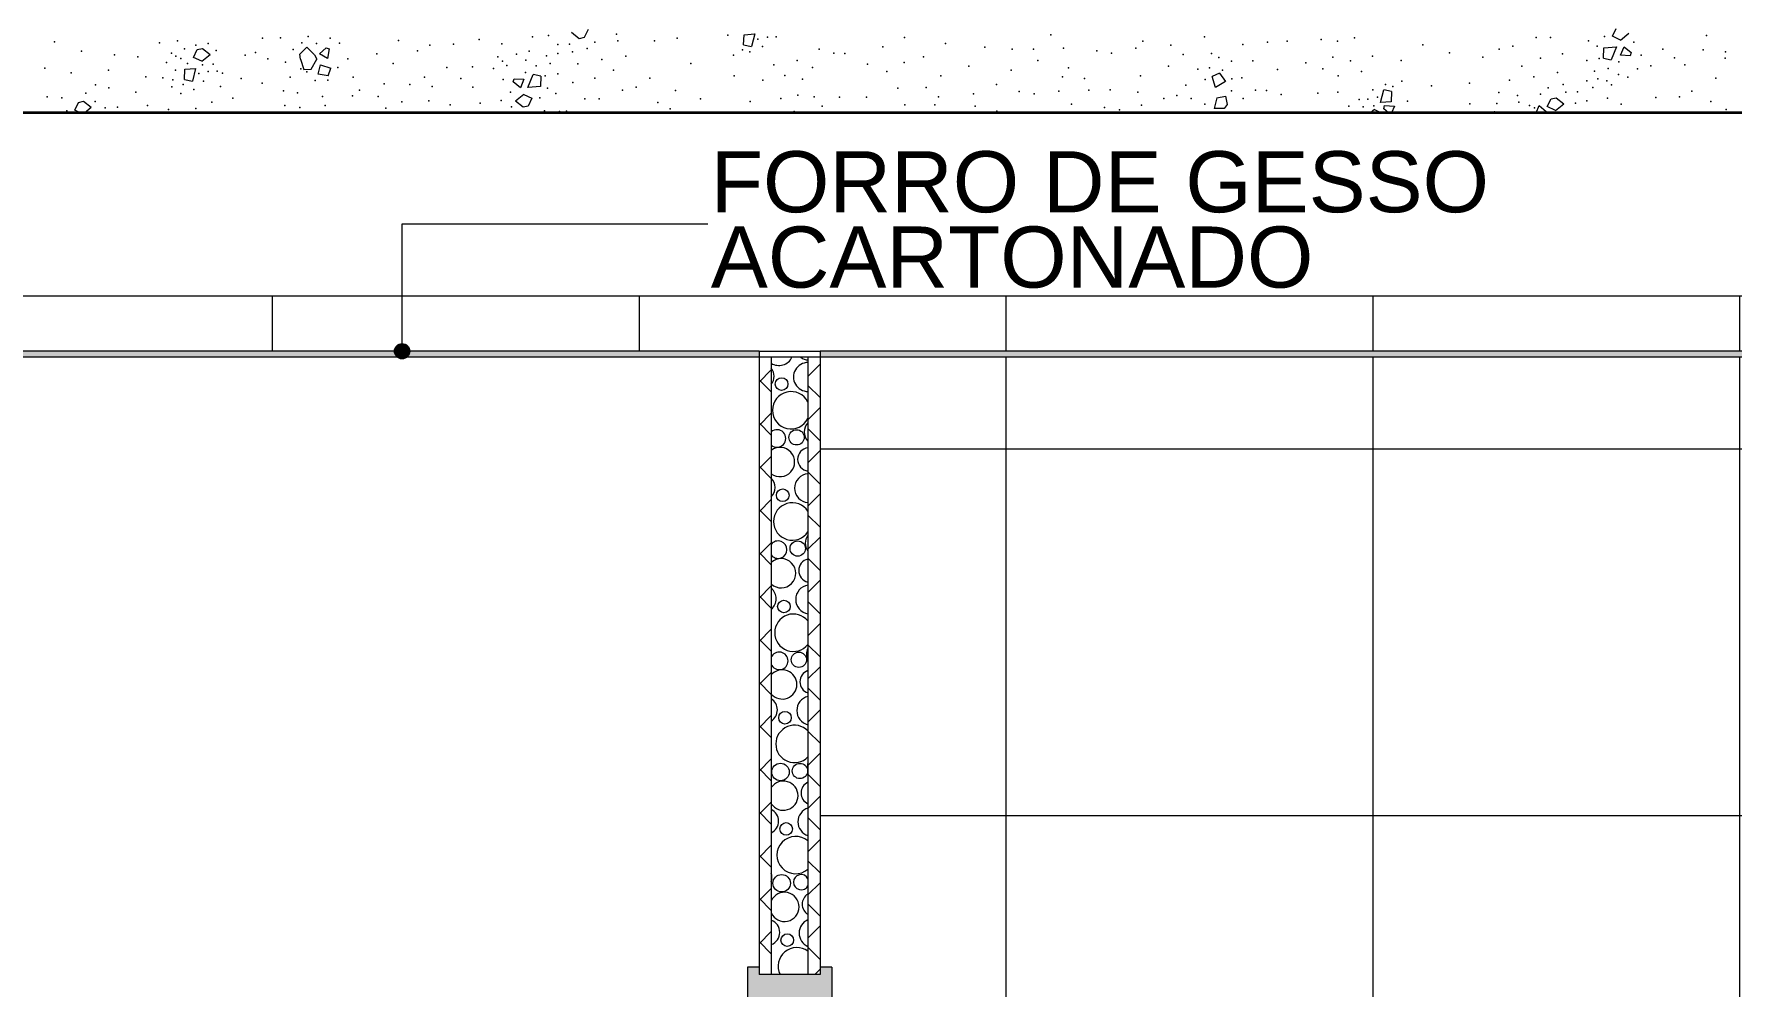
# Model space of a CAD drawing. Header units: metres. Extents: x -77 to 97, y 0 to 6.
# Drawn here: x 41.353 to 44.129, y 1.913 to 3.471 of the extents above; entities that cross this region are included whole.
import ezdxf

# ---------------------------------------------------------------- set-up
doc = ezdxf.new("R2010")
doc.units = ezdxf.units.M
doc.header["$MEASUREMENT"] = 0
doc.linetypes.add('broken', pattern=[2.46944, 1.41111, -1.05833])
for name, color, linetype in [('COTAS CORTE', 7, 'Continuous'), ('FORRO.EXEC', 7, 'Continuous'), ('LAJES.EST', 7, 'Continuous'), ('NOTAS-LAYOUT.EXEC', 7, 'Continuous'), ('PAREDE CONSTRUIR', 7, 'Continuous'), ('Portas Archicad', 7, 'Continuous')]:
    doc.layers.add(name, color=color, linetype=linetype)
for name, color, linetype, lineweight, true_color in [('COTAS CORTE_Caneta_No__25', 7, 'Continuous', 13, 0x982312), ('FORRO.EXEC_Caneta_No__16', 7, 'Continuous', 0, 0xc9c9c9), ('PAREDE CONSTRUIR_Caneta_No__16', 7, 'Continuous', 0, 0xc9c9c9), ('Portas Archicad_Caneta_No__9', 7, 'Continuous', 5, 0x020202)]:
    doc.layers.add(name, color=color, linetype=linetype, lineweight=lineweight, true_color=true_color)
for name, color, linetype, lineweight in [('FORRO.EXEC_Caneta_No__241', 7, 'Continuous', 13), ('LAJES.EST_Caneta_No__1', 7, 'Continuous', 35), ('LAJES.EST_Caneta_No__241', 7, 'Continuous', 13), ('NOTAS-LAYOUT.EXEC_Caneta_No__241', 7, 'Continuous', 13), ('NOTAS-LAYOUT.EXEC_Caneta_No__5', 7, 'Continuous', 15), ('PAREDE CONSTRUIR_Caneta_No__241', 7, 'Continuous', 13), ('PAREDE CONSTRUIR_Caneta_No__83', 84, 'Continuous', 0), ('PAREDE CONSTRUIR_Caneta_No__96', 252, 'Continuous', 0)]:
    doc.layers.add(name, color=color, linetype=linetype, lineweight=lineweight)
doc.styles.add('ESTILO_GERADO_1', font='arial.ttf')
doc.dimstyles.new('ESTILO_GERADO__10', dxfattribs={"dimtxt": 0.1, "dimasz": 0.0475, "dimexe": 0.18, "dimexo": 0.624631, "dimgap": 0, "dimtad": 1, "dimzin": 0, "dimdsep": 46, "dimtxsty": 'ESTILO_GERADO_1', "dimblk": 'ARROWHEAD_11', "dimblk1": 'ARROWHEAD_11', "dimblk2": 'ARROWHEAD_11', "dimcen": 0.09, "dimclrd": 256, "dimclre": 256, "dimclrt": 256, "dimadec": 0, "dimazin": 0, "dimtfac": 1, "dimtdec": 4, "dimtmove": 0, "dimatfit": 3, "dimfxl": 0, "dimtolj": 1, "dimtzin": 0, "dimarcsym": 0})
pattern_1 = [(45, (77.543113, -0.20799), (-0.03535534, 0.03535534), []), (135, (77.543113, -0.20799), (0.03535534, 0.03535534), [])]

# ---------------------------------------------------------------- blocks, each defined once
blk = doc.blocks.new('*X90', base_point=(77.5431, -0.208))
at = {"layer": 'LAJES.EST_Caneta_No__241', "color": 7, "linetype": 'Continuous', "lineweight": 13}
for p, q in [((42.2454, 3.4634), (42.2327, 3.4734)), ((42.2597, 3.4782), (42.2535, 3.4655)), ((42.5142, 3.4534), (42.5149, 3.47)), ((42.5149, 3.47), (42.5323, 3.4712)), ((42.5323, 3.4712), (42.5272, 3.4506)), ((43.9352, 3.4676), (43.9414, 3.4803)), ((43.9486, 3.4612), (43.9622, 3.4723)), ((41.6145, 3.4328), (41.6206, 3.4456)), ((41.6206, 3.4456), (41.6288, 3.4476)), ((41.6288, 3.4476), (41.6415, 3.4376)), ((41.7881, 3.4383), (41.7998, 3.4494)), ((41.7998, 3.4494), (41.812, 3.4368)), ((41.8205, 3.4385), (41.8315, 3.4487)), ((41.8315, 3.4487), (41.8365, 3.4467)), ((41.8365, 3.4467), (41.8337, 3.431)), ((42.2535, 3.4655), (42.2454, 3.4634)), ((42.5142, 3.4534), (42.5272, 3.4506)), ((43.9204, 3.4316), (43.9211, 3.4483)), ((43.9211, 3.4483), (43.942, 3.4501)), ((43.942, 3.4501), (43.9334, 3.4288)), ((43.9486, 3.4612), (43.9352, 3.4676)), ((43.9485, 3.4363), (43.9542, 3.4503)), ((43.9542, 3.4503), (43.9657, 3.4408)), ((41.6003, 3.4135), (41.6177, 3.4146)), ((41.6177, 3.4146), (41.6126, 3.394)), ((41.6278, 3.4264), (41.6145, 3.4328)), ((41.6278, 3.4264), (41.6415, 3.4376)), ((41.7891, 3.4299), (41.7881, 3.4383)), ((41.7891, 3.4299), (41.795, 3.4132)), ((41.807, 3.4138), (41.8162, 3.4298)), ((41.812, 3.4368), (41.8162, 3.4298)), ((41.8181, 3.4054), (41.8222, 3.4208)), ((41.8337, 3.431), (41.8205, 3.4385)), ((41.8222, 3.4208), (41.839, 3.415)), ((41.8345, 3.4025), (41.839, 3.415)), ((43.9204, 3.4316), (43.9334, 3.4288)), ((43.9644, 3.4355), (43.9485, 3.4363)), ((43.9657, 3.4408), (43.9644, 3.4355)), ((41.5997, 3.3969), (41.6003, 3.4135)), ((41.5997, 3.3969), (41.6126, 3.394)), ((41.795, 3.4132), (41.807, 3.4138)), ((41.8345, 3.4025), (41.8181, 3.4054)), ((42.1374, 3.3927), (42.1387, 3.3979)), ((42.149, 3.3832), (42.1374, 3.3927)), ((42.1387, 3.3979), (42.1546, 3.3972)), ((42.1546, 3.3972), (42.149, 3.3832)), ((42.1611, 3.3834), (42.1697, 3.4047)), ((42.1827, 3.4019), (42.1697, 3.4047)), ((42.1827, 3.4019), (42.182, 3.3852)), ((43.2926, 3.407), (43.2805, 3.4014)), ((43.2859, 3.3836), (43.2805, 3.4014)), ((43.3021, 3.3933), (43.2859, 3.3836)), ((43.2926, 3.407), (43.3021, 3.3933)), ((41.42, 3.3464), (41.4262, 3.3591)), ((41.4262, 3.3591), (41.4344, 3.3611)), ((41.4344, 3.3611), (41.447, 3.3511)), ((42.1545, 3.3723), (42.1409, 3.3612)), ((42.1536, 3.3511), (42.1409, 3.3612)), ((42.1545, 3.3723), (42.1679, 3.3659)), ((42.182, 3.3852), (42.1611, 3.3834)), ((42.1679, 3.3659), (42.1617, 3.3532)), ((43.2879, 3.3664), (43.2838, 3.3493)), ((43.2879, 3.3664), (43.3024, 3.3694)), ((43.3024, 3.3694), (43.3052, 3.3555)), ((43.5561, 3.3592), (43.5612, 3.3798)), ((43.5735, 3.3603), (43.5561, 3.3592)), ((43.5741, 3.377), (43.5612, 3.3798)), ((43.5741, 3.377), (43.5735, 3.3603)), ((43.8287, 3.3522), (43.8348, 3.3649)), ((43.8348, 3.3649), (43.843, 3.3669)), ((43.843, 3.3669), (43.8557, 3.3569)), ((41.4292, 3.342), (41.42, 3.3464)), ((41.4359, 3.342), (41.447, 3.3511)), ((42.1617, 3.3532), (42.1536, 3.3511)), ((43.2999, 3.349), (43.2838, 3.3493)), ((43.3052, 3.3555), (43.2999, 3.349)), ((43.546, 3.3474), (43.5394, 3.342)), ((43.546, 3.3474), (43.5572, 3.342)), ((43.5612, 3.3486), (43.5626, 3.3539)), ((43.5692, 3.342), (43.5612, 3.3486)), ((43.5626, 3.3539), (43.5785, 3.3531)), ((43.5785, 3.3531), (43.574, 3.342)), ((43.8103, 3.342), (43.8152, 3.3541)), ((43.8152, 3.3541), (43.8268, 3.3445)), ((43.8268, 3.3445), (43.8261, 3.342)), ((43.842, 3.3458), (43.8287, 3.3522)), ((43.842, 3.3458), (43.8557, 3.3569))]:
    blk.add_line(p, q, dxfattribs=at)
for p in [(42.3064, 3.4709), (41.3872, 3.4583), (41.4311, 3.4432), (41.5587, 3.4567), (41.588, 3.46), (41.5998, 3.4467), (41.618, 3.453), (41.6385, 3.4558), (41.6516, 3.4439), (41.7272, 3.4641), (41.7564, 3.4646), (41.7775, 3.4455), (41.7915, 3.4569), (41.8021, 3.467), (41.8155, 3.4555), (41.8379, 3.4644), (41.8532, 3.4559), (41.9499, 3.4604), (41.9807, 3.4436), (42.001, 3.4529), (42.0397, 3.4543), (42.0814, 3.4619), (42.1184, 3.4551), (42.1634, 3.4431), (42.1687, 3.4665), (42.1948, 3.4685), (42.2102, 3.4541), (42.2296, 3.4546), (42.2581, 3.4472), (42.271, 3.4577), (42.3082, 3.4599), (42.3685, 3.4601), (42.4052, 3.4645), (42.4883, 3.4693), (42.5121, 3.4451), (42.5376, 3.4627), (42.5451, 3.4505), (42.5532, 3.466), (42.5676, 3.4667), (42.6375, 3.4462), (42.7421, 3.4501), (42.7774, 3.4652), (42.8443, 3.4557), (42.9085, 3.4498), (42.9532, 3.4463), (42.9881, 3.4465), (43.0165, 3.4695), (43.0373, 3.448), (43.0918, 3.4434), (43.1557, 3.4481), (43.1671, 3.4594), (43.2131, 3.453), (43.268, 3.4663), (43.3306, 3.4537), (43.3709, 3.4575), (43.403, 3.4596), (43.4587, 3.4623), (43.4856, 3.4594), (43.5133, 3.4647), (43.6251, 3.4533), (43.75, 3.4464), (43.7723, 3.4512), (43.8104, 3.4654), (43.834, 3.4654), (43.896, 3.4597), (43.91, 3.4513), (43.9221, 3.4668), (43.9704, 3.4576), (44.0174, 3.4465), (44.0834, 3.4451), (44.0889, 3.4686), (41.371, 3.4153), (41.485, 3.4369), (41.5235, 3.4336), (41.5701, 3.4243), (41.5786, 3.4398), (41.5853, 3.4347), (41.5935, 3.4308), (41.6045, 3.423), (41.629, 3.4204), (41.6465, 3.4217), (41.6991, 3.4362), (41.716, 3.4406), (41.7361, 3.4302), (41.7648, 3.4249), (41.8502, 3.4163), (41.8667, 3.4304), (41.914, 3.4385), (41.9412, 3.4227), (42.0288, 3.4162), (42.0709, 3.4174), (42.105, 3.4146), (42.112, 3.4335), (42.1196, 3.4266), (42.1269, 3.4194), (42.1426, 3.4379), (42.1581, 3.4284), (42.1748, 3.4189), (42.1915, 3.4355), (42.1975, 3.4229), (42.21, 3.439), (42.234, 3.4421), (42.2428, 3.4224), (42.282, 3.4295), (42.3213, 3.4347), (42.4277, 3.4231), (42.4978, 3.4364), (42.5242, 3.442), (42.5635, 3.4204), (42.6017, 3.4276), (42.6267, 3.4164), (42.6615, 3.4397), (42.6795, 3.439), (42.7169, 3.4219), (42.7769, 3.4246), (42.8084, 3.434), (42.8823, 3.4185), (42.9953, 3.4277), (43.0457, 3.4158), (43.1161, 3.4397), (43.209, 3.4185), (43.2329, 3.4376), (43.2759, 3.4158), (43.2793, 3.4391), (43.2916, 3.4327), (43.3119, 3.4267), (43.3473, 3.4272), (43.4339, 3.424), (43.4777, 3.4333), (43.507, 3.4271), (43.5426, 3.4347), (43.5898, 3.4276), (43.6689, 3.4404), (43.7235, 3.4332), (43.787, 3.4185), (43.8177, 3.4313), (43.8538, 3.4384), (43.8931, 3.4276), (43.9135, 3.4309), (43.9284, 3.4146), (43.9455, 3.4255), (43.9821, 3.4365), (43.9981, 3.4188), (44.0368, 3.432), (44.0538, 3.4206), (44.1198, 3.4316), (44.12, 3.4421), (41.4144, 3.4078), (41.4539, 3.3881), (41.4753, 3.4118), (41.5362, 3.4012), (41.5644, 3.3994), (41.5803, 3.3961), (41.5849, 3.4117), (41.5976, 3.3886), (41.6231, 3.4062), (41.6305, 3.394), (41.6386, 3.4095), (41.6531, 3.4101), (41.6618, 3.4071), (41.6923, 3.3982), (41.7266, 3.3908), (41.7724, 3.4006), (41.7898, 3.414), (41.7998, 3.409), (41.8136, 3.3949), (41.8343, 3.3956), (41.8754, 3.4007), (41.926, 3.3897), (41.9684, 3.3883), (41.9921, 3.4007), (42.0516, 3.3983), (42.121, 3.3969), (42.1576, 3.408), (42.1896, 3.4026), (42.21, 3.4059), (42.2346, 3.392), (42.2707, 3.399), (42.3013, 3.4118), (42.361, 3.3986), (42.4985, 3.4028), (42.5458, 3.3957), (42.5814, 3.4032), (42.6106, 3.3971), (42.7482, 3.4096), (42.8368, 3.4028), (42.9277, 3.3885), (42.9516, 3.4119), (43.0355, 3.401), (43.0718, 3.3981), (43.1635, 3.4028), (43.2374, 3.3873), (43.257, 3.4133), (43.2689, 3.3967), (43.2976, 3.4117), (43.3127, 3.3976), (43.3289, 3.3993), (43.3872, 3.413), (43.4617, 3.414), (43.4867, 3.4028), (43.5249, 3.4099), (43.5642, 3.3884), (43.5906, 3.394), (43.7016, 3.3909), (43.767, 3.3956), (43.8064, 3.4009), (43.8456, 3.408), (43.8544, 3.3883), (43.8932, 3.3945), (43.9057, 3.4105), (43.9116, 3.398), (43.9262, 3.3947), (43.9338, 3.3878), (43.945, 3.4051), (43.9602, 3.4007), (43.9763, 3.4141), (44.1046, 3.3986), (41.375, 3.3682), (41.3992, 3.3667), (41.4382, 3.3742), (41.4533, 3.3604), (41.4756, 3.3832), (41.5198, 3.3761), (41.579, 3.3846), (41.5934, 3.3739), (41.6151, 3.3804), (41.6443, 3.3596), (41.6584, 3.3853), (41.6787, 3.366), (41.7618, 3.378), (41.7844, 3.3747), (41.8254, 3.3688), (41.8743, 3.3697), (41.8857, 3.3792), (41.9166, 3.3689), (41.9551, 3.36), (41.9995, 3.3618), (42.0049, 3.3853), (42.071, 3.3839), (42.1178, 3.3621), (42.1328, 3.3759), (42.181, 3.3666), (42.1931, 3.3822), (42.2071, 3.3738), (42.2543, 3.365), (42.2779, 3.3649), (42.316, 3.3792), (42.3384, 3.3839), (42.3737, 3.359), (42.4029, 3.3785), (42.4435, 3.3648), (42.5247, 3.3606), (42.5751, 3.3656), (42.6027, 3.3709), (42.6296, 3.3681), (42.6707, 3.3676), (42.7152, 3.3676), (42.7665, 3.3822), (42.8129, 3.3837), (42.8327, 3.3683), (42.8901, 3.3732), (42.965, 3.3771), (42.9894, 3.3733), (43.0298, 3.3778), (43.079, 3.3794), (43.1139, 3.3795), (43.1587, 3.376), (43.2015, 3.3656), (43.2229, 3.3703), (43.2463, 3.3658), (43.3124, 3.3779), (43.3313, 3.3657), (43.3515, 3.3792), (43.3696, 3.3785), (43.3936, 3.372), (43.4536, 3.3741), (43.4858, 3.3758), (43.5207, 3.3637), (43.5352, 3.3643), (43.5433, 3.3798), (43.5507, 3.3676), (43.5762, 3.3852), (43.6, 3.3611), (43.6393, 3.3862), (43.7494, 3.3754), (43.7802, 3.3704), (43.782, 3.3594), (43.8174, 3.3727), (43.8303, 3.3832), (43.8588, 3.3757), (43.8782, 3.3763), (43.8936, 3.3619), (43.9032, 3.3834), (43.9274, 3.3662), (44.0061, 3.367), (44.0448, 3.3684), (44.0651, 3.3776), (44.0959, 3.3609), (41.4069, 3.3456), (41.4701, 3.3501), (41.4901, 3.3513), (41.5392, 3.3541), (41.5737, 3.3474), (41.6181, 3.3491), (41.7636, 3.3541), (41.7884, 3.3506), (41.8297, 3.3541), (41.8945, 3.3431), (41.9289, 3.3496), (42.034, 3.3551), (42.0831, 3.3579), (42.1346, 3.3519), (42.1887, 3.3456), (42.2129, 3.3441), (42.2244, 3.345), (42.3938, 3.3489), (42.5968, 3.3445), (42.6426, 3.3531), (42.7778, 3.355), (42.8267, 3.355), (42.8927, 3.3528), (42.9285, 3.3449), (43.0506, 3.3563), (43.1046, 3.3507), (43.129, 3.3469), (43.1652, 3.3545), (43.2684, 3.3561), (43.3223, 3.3431), (43.3969, 3.3421), (43.4329, 3.343), (43.504, 3.3528), (43.5273, 3.3521), (43.5448, 3.3534), (43.5803, 3.3431), (43.6418, 3.3422), (43.7021, 3.3567), (43.7423, 3.3438), (43.7464, 3.3576), (43.7995, 3.354), (43.8077, 3.3501), (43.875, 3.3579), (43.9497, 3.3563), (44.1212, 3.3475)]:
    blk.add_point(p, dxfattribs=at)
blk = doc.blocks.new('*X92', base_point=(77.5431, -0.208))
at = {"layer": 'PAREDE CONSTRUIR_Caneta_No__96', "color": 252, "linetype": 'Continuous', "lineweight": 0}
for centre, radius in [((42.5763, 2.8982), 0.0103), ((42.6008, 2.811), 0.0125), ((42.5781, 2.7162), 0.0103), ((42.6026, 2.629), 0.0125), ((42.58, 2.5342), 0.0103), ((42.6045, 2.447), 0.0125), ((42.5818, 2.3522), 0.0103), ((42.5744, 2.2633), 0.0143), ((42.6063, 2.265), 0.0125), ((42.5837, 2.1702), 0.0103), ((42.5763, 2.0813), 0.0143), ((42.5855, 1.9882), 0.0103)]:
    blk.add_circle(centre, radius, dxfattribs=at)
for centre, radius, start, end in [((42.5718, 2.9526), 0.0239, 238.5226, 333.7336), ((42.5426, 2.9109), 0.0213, 322.0445, 37.9555), ((42.6193, 2.9098), 0.0237, 89.9096, 270.0904), ((42.6198, 2.957), 0.0192, 231.2919, 268.589), ((42.5919, 2.8553), 0.0306, 26.1508, 333.8492), ((42.6344, 2.8199), 0.0213, 135.1291, 224.8709), ((42.5688, 2.8092), 0.0143, 228.4669, 131.5331), ((42.5737, 2.7706), 0.0239, 233.1386, 126.8614), ((42.6217, 2.775), 0.0192, 96.9665, 263.0335), ((42.6212, 2.7278), 0.0237, 94.4042, 265.5958), ((42.5444, 2.7289), 0.0213, 314.5359, 45.4641), ((42.5937, 2.6733), 0.0306, 33.1682, 326.8318), ((42.5707, 2.6272), 0.0143, 217.5575, 142.4425), ((42.6363, 2.6379), 0.0213, 142.7338, 217.2662), ((42.5755, 2.5886), 0.0239, 227.3437, 132.6563), ((42.6235, 2.593), 0.0192, 102.5889, 257.4111), ((42.5463, 2.5469), 0.0213, 307.8956, 52.1044), ((42.623, 2.5458), 0.0237, 98.9262, 261.0738), ((42.5956, 2.4913), 0.0306, 39.0589, 320.9411), ((42.5725, 2.4452), 0.0143, 202.7158, 157.2842), ((42.6381, 2.4559), 0.0213, 152.0019, 207.9981), ((42.5774, 2.4066), 0.0239, 220.9469, 139.0531), ((42.6254, 2.411), 0.0192, 108.3378, 251.6622), ((42.5481, 2.3649), 0.0213, 301.8091, 58.1909), ((42.6249, 2.3638), 0.0237, 103.5051, 256.4949), ((42.5974, 2.3093), 0.0306, 44.2806, 315.7194), ((42.64, 2.2739), 0.0213, 165.9527, 194.0473), ((42.5792, 2.2246), 0.0239, 213.5882, 146.4118), ((42.6272, 2.229), 0.0192, 114.2855, 245.7145), ((42.55, 2.1829), 0.0213, 296.1013, 63.8987), ((42.6267, 2.1818), 0.0237, 108.174, 251.826), ((42.5993, 2.1274), 0.0306, 49.0531, 310.9469), ((42.5367, 2.0908), 0.0237, 343.0096, 16.9904), ((42.6082, 2.083), 0.0125, 26.7689, 333.2311), ((42.5811, 2.0426), 0.0239, 204.3903, 155.6097), ((42.6291, 2.047), 0.0192, 120.5273, 239.4727), ((42.5519, 2.0009), 0.0213, 290.6603, 69.3397), ((42.6286, 1.9998), 0.0237, 112.9715, 247.0285), ((42.6012, 1.9454), 0.0306, 53.5023, 205.8568)]:
    blk.add_arc(centre, radius, start, end, dxfattribs=at)
blk = doc.blocks.new('*D104', base_point=(77.5431, -0.208))
at = {"layer": 'COTAS CORTE_Caneta_No__25', "linetype": 'Continuous', "lineweight": 13, "true_color": 0x982312}
for points in [[(45.0939, 2.952), (45.0949, 2.9472), (45.0976, 2.9432), (45.1016, 2.9405), (45.1064, 2.9395), (45.1112, 2.9405), (45.1153, 2.9432), (45.118, 2.9472), (45.1189, 2.952), (45.118, 2.9568), (45.1153, 2.9608), (45.1112, 2.9636), (45.1064, 2.9645), (45.1016, 2.9636), (45.0976, 2.9608), (45.0949, 2.9568)], [(45.0939, 2.942), (45.0949, 2.9372), (45.0976, 2.9332), (45.1016, 2.9305), (45.1064, 2.9295), (45.1112, 2.9305), (45.1153, 2.9332), (45.118, 2.9372), (45.1189, 2.942), (45.118, 2.9468), (45.1153, 2.9508), (45.1112, 2.9536), (45.1064, 2.9545), (45.1016, 2.9536), (45.0976, 2.9508), (45.0949, 2.9468)], [(45.0939, -0.208), (45.0949, -0.2128), (45.0976, -0.2168), (45.1016, -0.2195), (45.1064, -0.2205), (45.1112, -0.2195), (45.1153, -0.2168), (45.118, -0.2128), (45.1189, -0.208), (45.118, -0.2032), (45.1153, -0.1992), (45.1112, -0.1964), (45.1064, -0.1955), (45.1016, -0.1964), (45.0976, -0.1992), (45.0949, -0.2032)]]:
    blk.add_hatch(color=24, dxfattribs=at).paths.add_polyline_path(points)
at = {"layer": 'COTAS CORTE_Caneta_No__25', "color": 24, "linetype": 'Continuous', "lineweight": 13, "true_color": 0x982312}
for p, q in [((45.0939, 2.942), (44.4818, 2.942)), ((45.1064, -0.1955), (45.1064, 2.9295)), ((45.1533, 2.942), (45.1189, 2.942)), ((45.0939, -0.208), (44.4818, -0.208)), ((45.1064, -0.233), (45.1064, -0.2205)), ((45.1533, -0.208), (45.1189, -0.208))]:
    blk.add_line(p, q, dxfattribs=at)
for centre in [(45.1064, 2.942), (45.1064, -0.208)]:
    blk.add_circle(centre, 0.0125, dxfattribs=at)
at = {"layer": 'COTAS CORTE_Caneta_No__25', "color": 24, "lineweight": 13, "true_color": 0x982312, "char_height": 0.1, "attachment_point": 7, "rotation": 90, "style": 'ESTILO_GERADO_1'}
for s, insert in [('\\A1;{\\pql;\\fArial|b0|i0|c0|p0;\\W1.000000;0,01}', (45.0864, 2.6626)), ('\\A1;{\\pql;\\fArial|b0|i0|c0|p0;\\W1.000000;3,15}', (45.0864, 1.1001))]:
    blk.add_mtext(s, dxfattribs=dict(at, insert=insert))
blk = doc.blocks.new('ARROWHEAD_11')
at = {"color": 0, "linetype": 'Continuous', "lineweight": 0}
blk.add_line((0, 0), (-1, 0), dxfattribs=at)
at = {"color": 0, "linetype": 'Continuous', "lineweight": 0, "const_width": 0.25, "flags": 128}
blk.add_lwpolyline([(-0.125, 0, 1), (0.125, 0, 1)], format="xyb", close=True, dxfattribs=at)
blk = doc.blocks.new('*D105', base_point=(77.5431, -0.208))
at = {"layer": 'COTAS CORTE_Caneta_No__25', "linetype": 'Continuous', "lineweight": 13, "true_color": 0x982312}
for points in [[(45.0939, 2.952), (45.0949, 2.9472), (45.0976, 2.9432), (45.1016, 2.9405), (45.1064, 2.9395), (45.1112, 2.9405), (45.1153, 2.9432), (45.118, 2.9472), (45.1189, 2.952), (45.118, 2.9568), (45.1153, 2.9608), (45.1112, 2.9636), (45.1064, 2.9645), (45.1016, 2.9636), (45.0976, 2.9608), (45.0949, 2.9568)], [(45.0939, 2.942), (45.0949, 2.9372), (45.0976, 2.9332), (45.1016, 2.9305), (45.1064, 2.9295), (45.1112, 2.9305), (45.1153, 2.9332), (45.118, 2.9372), (45.1189, 2.942), (45.118, 2.9468), (45.1153, 2.9508), (45.1112, 2.9536), (45.1064, 2.9545), (45.1016, 2.9536), (45.0976, 2.9508), (45.0949, 2.9468)]]:
    blk.add_hatch(color=24, dxfattribs=at).paths.add_polyline_path(points)
at = {"layer": 'COTAS CORTE_Caneta_No__25', "color": 24, "linetype": 'Continuous', "lineweight": 13, "true_color": 0x982312}
for p, q in [((45.0939, 2.952), (44.4818, 2.952)), ((45.1533, 2.952), (45.1189, 2.952)), ((45.0939, 2.942), (44.4818, 2.942)), ((45.1064, 2.942), (45.1064, 2.942)), ((45.1533, 2.942), (45.1189, 2.942))]:
    blk.add_line(p, q, dxfattribs=at)
for centre in [(45.1064, 2.952), (45.1064, 2.942)]:
    blk.add_circle(centre, 0.0125, dxfattribs=at)
blk = doc.blocks.new('*D106', base_point=(77.5431, -0.208))
at = {"layer": 'COTAS CORTE_Caneta_No__25', "linetype": 'Continuous', "lineweight": 13, "true_color": 0x982312}
for points in [[(45.0939, 3.342), (45.0949, 3.3372), (45.0976, 3.3332), (45.1016, 3.3305), (45.1064, 3.3295), (45.1112, 3.3305), (45.1153, 3.3332), (45.118, 3.3372), (45.1189, 3.342), (45.118, 3.3468), (45.1153, 3.3508), (45.1112, 3.3536), (45.1064, 3.3545), (45.1016, 3.3536), (45.0976, 3.3508), (45.0949, 3.3468)], [(45.0939, 2.952), (45.0949, 2.9472), (45.0976, 2.9432), (45.1016, 2.9405), (45.1064, 2.9395), (45.1112, 2.9405), (45.1153, 2.9432), (45.118, 2.9472), (45.1189, 2.952), (45.118, 2.9568), (45.1153, 2.9608), (45.1112, 2.9636), (45.1064, 2.9645), (45.1016, 2.9636), (45.0976, 2.9608), (45.0949, 2.9568)], [(45.0939, 2.942), (45.0949, 2.9372), (45.0976, 2.9332), (45.1016, 2.9305), (45.1064, 2.9295), (45.1112, 2.9305), (45.1153, 2.9332), (45.118, 2.9372), (45.1189, 2.942), (45.118, 2.9468), (45.1153, 2.9508), (45.1112, 2.9536), (45.1064, 2.9545), (45.1016, 2.9536), (45.0976, 2.9508), (45.0949, 2.9468)]]:
    blk.add_hatch(color=24, dxfattribs=at).paths.add_polyline_path(points)
at = {"layer": 'COTAS CORTE_Caneta_No__25', "color": 24, "linetype": 'Continuous', "lineweight": 13, "true_color": 0x982312}
for p, q in [((45.0939, 3.342), (44.4818, 3.342)), ((45.1533, 3.342), (45.1189, 3.342)), ((45.1064, 2.9645), (45.1064, 3.3295)), ((45.0939, 2.952), (44.4818, 2.952)), ((45.1533, 2.952), (45.1189, 2.952))]:
    blk.add_line(p, q, dxfattribs=at)
for centre in [(45.1064, 3.342), (45.1064, 2.952)]:
    blk.add_circle(centre, 0.0125, dxfattribs=at)
at = {"layer": 'COTAS CORTE_Caneta_No__25', "color": 24, "lineweight": 13, "true_color": 0x982312, "insert": (45.0864, 3.0135), "char_height": 0.1, "attachment_point": 7, "rotation": 90, "style": 'ESTILO_GERADO_1'}
blk.add_mtext('\\A1;{\\pql;\\fArial|b0|i0|c0|p0;\\W1.000000;0,39}', dxfattribs=at)
blk = doc.blocks.new('*D107', base_point=(77.5431, -0.208))
at = {"layer": 'COTAS CORTE_Caneta_No__25', "linetype": 'Continuous', "lineweight": 13, "true_color": 0x982312}
for points in [[(45.0939, 3.492), (45.0949, 3.4872), (45.0976, 3.4832), (45.1016, 3.4805), (45.1064, 3.4795), (45.1112, 3.4805), (45.1153, 3.4832), (45.118, 3.4872), (45.1189, 3.492), (45.118, 3.4968), (45.1153, 3.5008), (45.1112, 3.5036), (45.1064, 3.5045), (45.1016, 3.5036), (45.0976, 3.5008), (45.0949, 3.4968)], [(45.0939, 3.342), (45.0949, 3.3372), (45.0976, 3.3332), (45.1016, 3.3305), (45.1064, 3.3295), (45.1112, 3.3305), (45.1153, 3.3332), (45.118, 3.3372), (45.1189, 3.342), (45.118, 3.3468), (45.1153, 3.3508), (45.1112, 3.3536), (45.1064, 3.3545), (45.1016, 3.3536), (45.0976, 3.3508), (45.0949, 3.3468)]]:
    blk.add_hatch(color=24, dxfattribs=at).paths.add_polyline_path(points)
at = {"layer": 'COTAS CORTE_Caneta_No__25', "color": 24, "linetype": 'Continuous', "lineweight": 13, "true_color": 0x982312}
for p, q in [((45.0939, 3.492), (44.4818, 3.492)), ((45.1064, 3.3545), (45.1064, 3.4795)), ((45.1533, 3.492), (45.1189, 3.492)), ((45.0939, 3.342), (44.4818, 3.342)), ((45.1533, 3.342), (45.1189, 3.342))]:
    blk.add_line(p, q, dxfattribs=at)
for centre in [(45.1064, 3.492), (45.1064, 3.342)]:
    blk.add_circle(centre, 0.0125, dxfattribs=at)
blk = doc.blocks.new('Rótulo_27_3', base_point=(41.9555, 2.952))
at = {"layer": 'NOTAS-LAYOUT.EXEC', "linetype": 'Continuous', "lineweight": 0, "true_color": 0x000000}
blk.add_hatch(color=18, dxfattribs=at).paths.add_polyline_path([(41.943, 2.952), (41.9439, 2.9472), (41.9467, 2.9432), (41.9507, 2.9405), (41.9555, 2.9395), (41.9603, 2.9405), (41.9643, 2.9432), (41.967, 2.9472), (41.968, 2.952), (41.967, 2.9568), (41.9643, 2.9608), (41.9603, 2.9636), (41.9555, 2.9645), (41.9507, 2.9636), (41.9467, 2.9608), (41.9439, 2.9568)])
at = {"layer": 'NOTAS-LAYOUT.EXEC_Caneta_No__241', "color": 7, "linetype": 'broken', "lineweight": 13}
for p, q in [((41.9555, 2.9645), (41.9555, 3.1607)), ((41.9555, 3.1607), (42.4555, 3.1607))]:
    blk.add_line(p, q, dxfattribs=at)
at = {"layer": 'NOTAS-LAYOUT.EXEC_Caneta_No__5', "color": 7, "linetype": 'Continuous', "lineweight": 15}
blk.add_circle((41.9555, 2.952), 0.0125, dxfattribs=at)
at = {"layer": 'NOTAS-LAYOUT.EXEC_Caneta_No__241', "color": 7, "lineweight": 13, "insert": (42.4605, 3.2793), "char_height": 0.1, "width": 1.5, "attachment_point": 1, "line_spacing_factor": 0.739093, "style": 'ESTILO_GERADO_1'}
blk.add_mtext('\\A1;{\\pql;\\pt0,241;\\fArial|b0|i0|c0|p0;\\W1.000000;FORRO DE GESSO ACARTONADO\\fArial|b0|i0|c0|p0;\\W1.000000;\\A1{\\H.66x;\\S^  ;}\\fArial|b0|i0|c0|p0;\\W1.000000;\\fArial|b0|i0|c0|p0;\\W1.000000;\\A1{\\H.66x;\\S^  ;}\\fArial|b0|i0|c0|p0;\\W1.000000;\\fArial|b0|i0|c0|p0;\\W1.000000;\\fArial|b0|i0|c0|p0;\\W1.000000;\\fArial|b0|i0|c0|p0;\\W1.000000;\\fArial|b0|i0|c0|p0;\\W1.000000;\\fArial|b0|i0|c0|p0;\\W1.000000;\\fArial|b0|i0|c0|p0;\\W1.000000;\\A1{\\H.66x;\\S^  ;}\\fArial|b0|i0|c0|p0;\\W1.000000;\\fArial|b0|i0|c0|p0;\\W1.000000;\\A1{\\H.66x;\\S^  ;}\\fArial|b0|i0|c0|p0;\\W1.000000;\\fArial|b0|i0|c0|p0;\\W1.000000;\\fArial|b0|i0|c0|p0;\\W1.000000;\\fArial|b0|i0|c0|p0;\\W1.000000;\\fArial|b0|i0|c0|p0;\\W1.000000;\\fArial|b0|i0|c0|p0;\\W1.000000;\\fArial|b0|i0|c0|p0;\\W1.000000;\\A1{\\H.66x;\\S^  ;}\\fArial|b0|i0|c0|p0;\\W1.000000;\\fArial|b0|i0|c0|p0;\\W1.000000;\\A1{\\H.66x;\\S^  ;}\\fArial|b0|i0|c0|p0;\\W1.000000;\\fArial|b0|i0|c0|p0;\\W1.000000;\\fArial|b0|i0|c0|p0;\\W1.000000;\\fArial|b0|i0|c0|p0;\\W1.000000;\\fArial|b0|i0|c0|p0;\\W1.000000;\\fArial|b0|i0|c0|p0;\\W1.000000;\\fArial|b0|i0|c0|p0;\\W1.000000;\\A1{\\H.66x;\\S^  ;}\\fArial|b0|i0|c0|p0;\\W1.000000;\\fArial|b0|i0|c0|p0;\\W1.000000;\\A1{\\H.66x;\\S^  ;}\\fArial|b0|i0|c0|p0;\\W1.000000;\\fArial|b0|i0|c0|p0;\\W1.000000;\\fArial|b0|i0|c0|p0;\\W1.000000;\\fArial|b0|i0|c0|p0;\\W1.000000;\\fArial|b0|i0|c0|p0;\\W1.000000;\\fArial|b0|i0|c0|p0;\\W1.000000;\\fArial|b0|i0|c0|p0;\\W1.000000;\\A1{\\H.66x;\\S^  ;}\\fArial|b0|i0|c0|p0;\\W1.000000;\\fArial|b0|i0|c0|p0;\\W1.000000;\\A1{\\H.66x;\\S^  ;}\\fArial|b0|i0|c0|p0;\\W1.000000;\\fArial|b0|i0|c0|p0;\\W1.000000;\\fArial|b0|i0|c0|p0;\\W1.000000;\\fArial|b0|i0|c0|p0;\\W1.000000;\\fArial|b0|i0|c0|p0;\\W1.000000;\\fArial|b0|i0|c0|p0;\\W1.000000;\\fArial|b0|i0|c0|p0;\\W1.000000;\\A1{\\H.66x;\\S^  ;}\\fArial|b0|i0|c0|p0;\\W1.000000;}', dxfattribs=at)

msp = doc.modelspace()

# ---------------------------------------------------------------- hatches: boundary and pattern name
at = {"layer": 'FORRO.EXEC', "linetype": 'Continuous', "lineweight": 0, "true_color": 0xffffff}
for points in [[(41.0394, 2.942), (42.5394, 2.942), (42.5394, 2.952), (41.0394, 2.952)], [(42.6394, 2.952), (42.6394, 2.942), (44.7434, 2.942), (44.7434, 2.952)]]:
    msp.add_hatch(color=7, dxfattribs=at).paths.add_polyline_path(points)
at = {"layer": 'PAREDE CONSTRUIR_Caneta_No__16', "linetype": 'Continuous', "lineweight": 0, "true_color": 0xc9c9c9}
h = msp.add_hatch(dxfattribs=at)
h.set_pattern_fill('Ceramica_60_x_60_0003', color=9, style=0, pattern_type=2)
h.set_pattern_definition([(0, (44.7434, -0.208), (0, 0.6), []), (90, (44.7434, -0.208), (-0.6, 0), [])])
h.paths.add_polyline_path([(41.0394, 3.042), (41.0394, 2.952), (44.7434, 2.952), (44.7434, 3.042)])
h = msp.add_hatch(dxfattribs=at)
h.set_pattern_fill('Ceramica_60_x_60_0003', color=9, style=0, pattern_type=2)
h.set_pattern_definition([(0, (44.7434, -0.208), (0, 0.6), []), (90, (44.7434, -0.208), (-0.6, 0), [])])
h.paths.add_polyline_path([(42.6394, 2.942), (42.6394, 1.944), (42.6584, 1.944), (42.6584, 1.894), (42.6584, 1.047), (42.7494, 1.047), (42.7494, 1.037), (42.6794, 1.037), (42.6794, 1.007), (42.7744, 1.0004), (42.7744, 0.982), (42.6794, 0.982), (42.6794, 0.977), (42.6584, 0.977), (42.6584, 0.802), (42.6944, 0.802), (42.7014, 0.7991), (42.7044, 0.792), (42.7014, 0.7849), (42.6944, 0.782), (42.6584, 0.782), (42.6584, 0.612), (43.1493, 0.612), (43.1519, 0.6117), (43.1564, 0.6091), (43.159, 0.6046), (43.1594, 0.602), (43.1594, 0.562), (43.1094, 0.562), (43.0495, 0.5426), (43.0125, 0.4916), (42.9444, 0.282), (42.8044, 0.282), (42.8043, 0.2819), (42.7795, -0.2079), (42.7794, -0.208), (44.4899, -0.208), (44.4899, 0.592), (44.1934, 0.592), (44.1934, 0.792), (44.4899, 0.792), (44.4899, 2.942)])
at = {"layer": 'PAREDE CONSTRUIR_Caneta_No__83', "linetype": 'Continuous', "lineweight": 0}
h = msp.add_hatch(dxfattribs=at)
h.set_pattern_fill('Placomur_0003', color=84, style=0, pattern_type=2)
h.set_pattern_definition(pattern_1)
h.paths.add_polyline_path([(42.5394, 2.942), (42.5394, 1.932), (42.5594, 1.932), (42.5594, 2.942)])
h = msp.add_hatch(dxfattribs=at)
h.set_pattern_fill('Placomur_0003', color=84, style=0, pattern_type=2)
h.set_pattern_definition(pattern_1)
h.paths.add_polyline_path([(42.6394, 2.942), (42.6194, 2.942), (42.6194, 1.932), (42.6394, 1.932)])
at = {"layer": 'Portas Archicad', "linetype": 'Continuous', "lineweight": 0, "true_color": 0xffffff}
for points in [[(42.5204, 1.894), (42.5394, 1.894), (42.5394, 1.944), (42.5204, 1.944)], [(42.6584, 1.894), (42.6584, 1.944), (42.6394, 1.944), (42.6394, 1.894)], [(42.5994, 1.894), (42.6394, 1.894), (42.6394, 1.932), (42.5394, 1.932), (42.5394, 1.882), (42.5994, 1.882)]]:
    msp.add_hatch(color=7, dxfattribs=at).paths.add_polyline_path(points)

# ---------------------------------------------------------------- linework, layer by layer
at = {"layer": 'FORRO.EXEC_Caneta_No__16', "color": 9, "linetype": 'Continuous', "lineweight": 0, "true_color": 0xc9c9c9}
msp.add_line((42.5394, 2.952), (42.6394, 2.952), dxfattribs=at)
at = {"layer": 'FORRO.EXEC_Caneta_No__241', "color": 7, "linetype": 'Continuous', "lineweight": 13}
for p, q in [((42.5394, 2.952), (41.0394, 2.952)), ((42.5394, 2.952), (42.5394, 2.942)), ((42.6394, 2.952), (42.6394, 2.942)), ((44.7434, 2.952), (42.6394, 2.952)), ((42.5394, 2.942), (41.0394, 2.942)), ((44.7434, 2.942), (42.6394, 2.942))]:
    msp.add_line(p, q, dxfattribs=at)
at = {"layer": 'LAJES.EST_Caneta_No__1', "color": 7, "linetype": 'Continuous', "lineweight": 35}
msp.add_line((44.7434, 3.342), (41.0394, 3.342), dxfattribs=at)
at = {"layer": 'PAREDE CONSTRUIR_Caneta_No__16', "color": 9, "linetype": 'Continuous', "lineweight": 0, "true_color": 0xc9c9c9}
msp.add_line((44.7434, 3.042), (41.1394, 3.042), dxfattribs=at)
at = {"layer": 'PAREDE CONSTRUIR_Caneta_No__241', "color": 7, "linetype": 'Continuous', "lineweight": 13}
for p, q in [((42.5594, 2.942), (42.5594, 1.932)), ((42.6194, 2.942), (42.6194, 1.932))]:
    msp.add_line(p, q, dxfattribs=at)
at = {"layer": 'PAREDE CONSTRUIR_Caneta_No__241', "color": 7, "linetype": 'Continuous', "lineweight": 13, "flags": 128}
for points in [[(42.5394, 2.942), (42.5394, 1.944), (42.5394, 1.932)], [(42.6394, 2.942), (42.6194, 2.942), (42.5594, 2.942), (42.5394, 2.942)], [(42.6394, 2.942), (42.6394, 1.944), (42.6394, 1.932)], [(42.6394, 1.932), (42.6194, 1.932), (42.5594, 1.932), (42.5394, 1.932)]]:
    msp.add_lwpolyline(points, dxfattribs=at)
at = {"layer": 'Portas Archicad_Caneta_No__9', "color": 18, "linetype": 'Continuous', "lineweight": 5, "true_color": 0x020202}
for p, q in [((42.5204, 1.944), (42.5204, 1.894)), ((42.5394, 1.944), (42.5204, 1.944)), ((42.6584, 1.944), (42.6394, 1.944)), ((42.6584, 1.944), (42.6584, 1.894))]:
    msp.add_line(p, q, dxfattribs=at)

# ---------------------------------------------------------------- block references
at = {"layer": 'LAJES.EST', "lineweight": 0}
msp.add_blockref('*X90', (77.5431, -0.208), dxfattribs=at)
at = {"layer": 'NOTAS-LAYOUT.EXEC', "color": 7, "linetype": 'broken', "lineweight": 13}
msp.add_blockref('Rótulo_27_3', (41.9555, 2.952), dxfattribs=at)
at = {"layer": 'PAREDE CONSTRUIR', "lineweight": 0}
msp.add_blockref('*X92', (77.5431, -0.208), dxfattribs=at)

# ---------------------------------------------------------------- dimensions: what is measured, and where the dimension line sits
at = {"layer": 'COTAS CORTE', "color": 24, "linetype": 'Continuous', "lineweight": 13, "true_color": 0x982312}
for base, p1, p2, picture, middle in [((45.1064, 3.492), (31.093, 3.342), (31.093, 3.492), '*D107', (45.0364, 3.634)), ((45.1064, 3.342), (41.7894, 2.952), (31.093, 3.342), '*D106', (45.0364, 3.143)), ((45.1064, 2.942), (44.9434, -0.208), (41.7894, 2.942), '*D104', (45.0364, 1.2295)), ((45.1064, 2.952), (41.7894, 2.942), (41.7894, 2.952), '*D105', (45.0364, 2.792))]:
    dim = msp.add_linear_dim(base=base, p1=p1, p2=p2, angle=90, dimstyle='ESTILO_GERADO__10', dxfattribs=at)
    dim.commit()
    dim.dimension.update_dxf_attribs({"geometry": picture, "text_midpoint": middle, "dimtype": 160, "text_rotation": 90})

doc.saveas('drawing.dxf')
